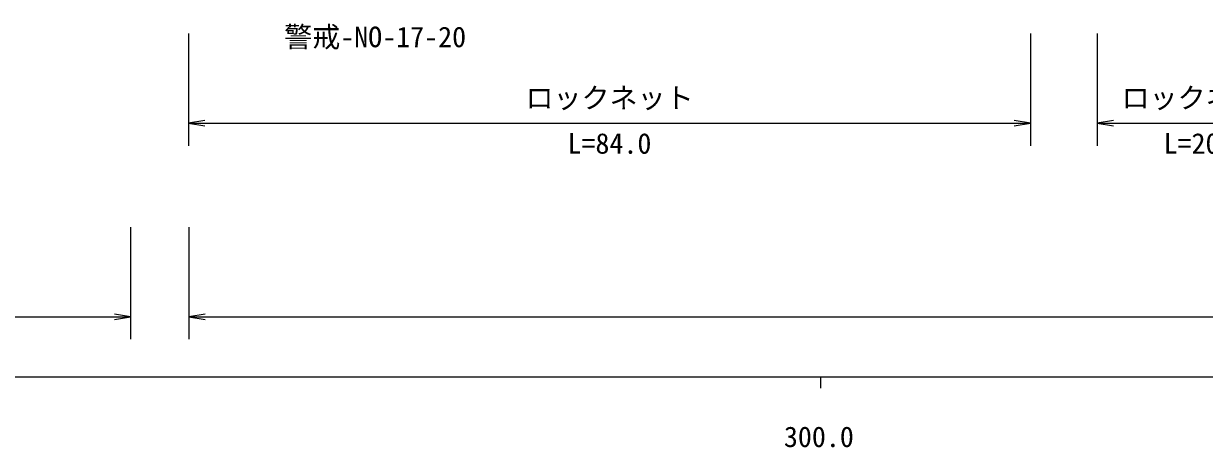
# Model space of a CAD drawing. Units: millimetres, scale not verified. Extents: x 40000 to 680000, y 20000 to 380000.
# Drawn here: x 296939 to 402217, y 198715 to 236507 of the extents above; entities that cross this region are included whole.
import ezdxf
from ezdxf.enums import TextEntityAlignment as Align

# ---------------------------------------------------------------- set-up
doc = ezdxf.new("R2010")
doc.units = ezdxf.units.MM
doc.header["$LTSCALE"] = 1000
for name, color, linetype, lineweight in [('M-STR-STR3', 7, 'Continuous', 13), ('M-STR-STRC', 7, 'Continuous', 13), ('M-TTL-BAND', 7, 'Continuous', 25)]:
    doc.layers.add(name, color=color, linetype=linetype, lineweight=lineweight)
doc.styles.add('ＭＳ ゴシック', font='')
doc.styles.get('ＭＳ ゴシック').set_extended_font_data('MS Gothic')

# ---------------------------------------------------------------- blocks, each defined once
blk = doc.blocks.new('open_arrow')
at = {"color": 0, "linetype": 'Continuous', "lineweight": -2}
blk.add_lwpolyline([(7.5, 1.25), (0, 0), (7.5, -1.25)], dxfattribs=at)

msp = doc.modelspace()

# ---------------------------------------------------------------- linework, layer by layer
at = {"layer": 'M-STR-STR3'}
for p, q in [((311646, 235619), (311646, 225619)), ((386714, 235619), (386714, 225619)), ((392668, 235619), (392668, 225619)), ((311646, 227619), (386714, 227619)), ((392668, 227619), (411987, 227619)), ((306479, 218354), (306479, 208354)), ((311676, 218354), (311676, 208354)), ((263208, 210354), (306479, 210354)), ((311676, 210354), (556609, 210354))]:
    msp.add_line(p, q, dxfattribs=at)
at = {"layer": 'M-TTL-BAND'}
for p, q in [((40000, 205000), (579000, 205000)), ((368000, 205000), (368000, 204000))]:
    msp.add_line(p, q, dxfattribs=at)

# ---------------------------------------------------------------- block references
at = {"layer": 'M-STR-STR3', "xscale": 193, "yscale": 193}
for p in [(311646, 227619), (392668, 227619), (311676, 210354)]:
    msp.add_blockref('open_arrow', p, dxfattribs=at)
at = {"layer": 'M-STR-STR3', "xscale": 193, "yscale": 193, "rotation": 180}
for p in [(386714, 227619), (306479, 210354)]:
    msp.add_blockref('open_arrow', p, dxfattribs=at)

# ---------------------------------------------------------------- texts
at = {"layer": 'M-STR-STR3', "style": 'ＭＳ ゴシック'}
for s, p in [('ロックネット', (341680, 228416)), ('ロックネット', (394827, 228416)), ('L=84.0', (345430, 224357)), ('L=20.0', (398577, 224357))]:
    msp.add_text(s, height=1833, dxfattribs=at).set_placement(p, align=Align.BOTTOM_LEFT)
at = {"layer": 'M-STR-STRC', "style": 'ＭＳ ゴシック'}
msp.add_text('警戒-NO-17-20', height=1833, dxfattribs=at).set_placement((336392, 233852), align=Align.BOTTOM_RIGHT)
at = {"layer": 'M-TTL-BAND', "style": 'ＭＳ ゴシック'}
msp.add_text('300.0', height=1833, dxfattribs=at).set_placement((367844, 198195), align=Align.BOTTOM_CENTER)

doc.saveas('drawing.dxf')
